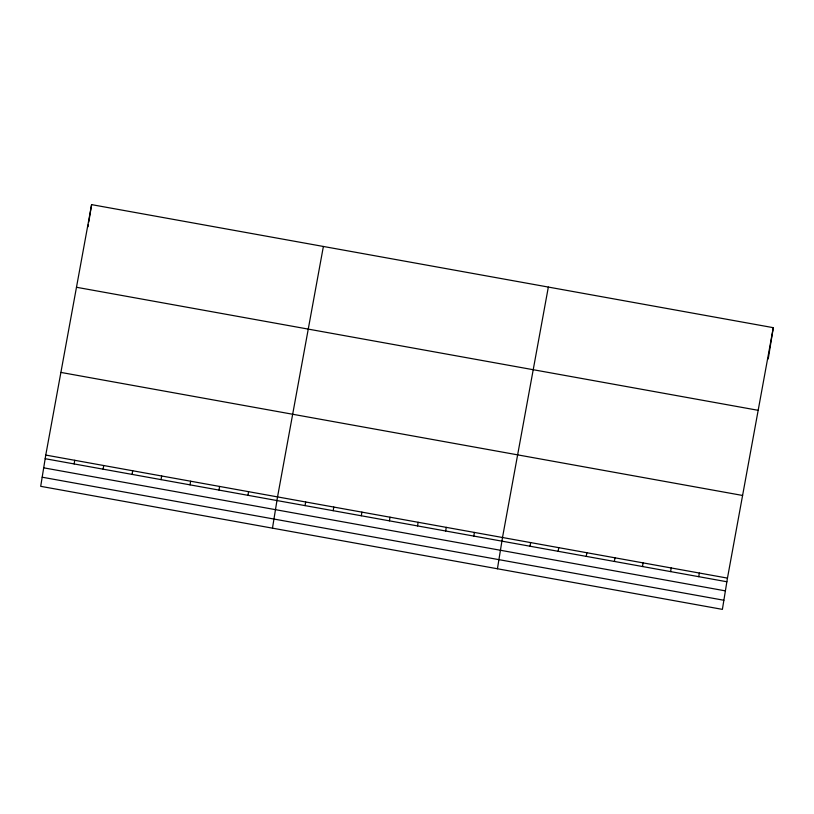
<?xml version="1.0" encoding="UTF-8"?>
<svg xmlns="http://www.w3.org/2000/svg" width="814" height="814" viewBox="0 0 814 814"><rect width="100%" height="100%" fill="white"/><g stroke="black" fill="none" stroke-linecap="round" stroke-linejoin="round"><path stroke-width="1.22" d="M45.767 455.067L40.7 486.324L722.394 609.371L727.462 578.113L773.3 327.676L91.606 204.629L45.767 455.067L727.462 578.113M88.014 226.78L88.4 224.43M88.777 222.08L91.606 204.629M74.145 463.939L74.735 460.297M103.113 469.169L103.704 465.516M132.092 474.399L132.682 470.746M161.06 479.629L161.65 475.976M190.028 484.859L190.629 481.206M219.007 490.089L219.597 486.436M247.975 495.319L248.565 491.666M272.476 528.164L277.543 496.896L323.382 246.469M305.067 505.616L305.657 501.973M333.191 510.693L333.781 507.051M361.314 515.771L361.904 512.128M389.428 520.848L390.018 517.205M417.551 525.925L418.142 522.273M445.665 531.003L446.255 527.35M473.789 536.07L474.379 532.427M497.435 568.762L502.503 537.505L548.341 287.067M530.026 546.225L530.616 542.582M558.15 551.302L558.74 547.659M586.273 556.379L586.863 552.726M614.387 561.457L614.977 557.804M642.511 566.524L643.101 562.881M670.624 571.601L671.224 567.958M698.748 576.678L699.338 573.036M768.233 358.933L773.3 327.676M76.475 287.271L758.17 410.317M60.887 372.415L742.592 495.461M45.177 458.709L726.871 581.756M43.702 467.826L725.396 590.872M42.175 477.208L723.87 600.254"/></g></svg>
